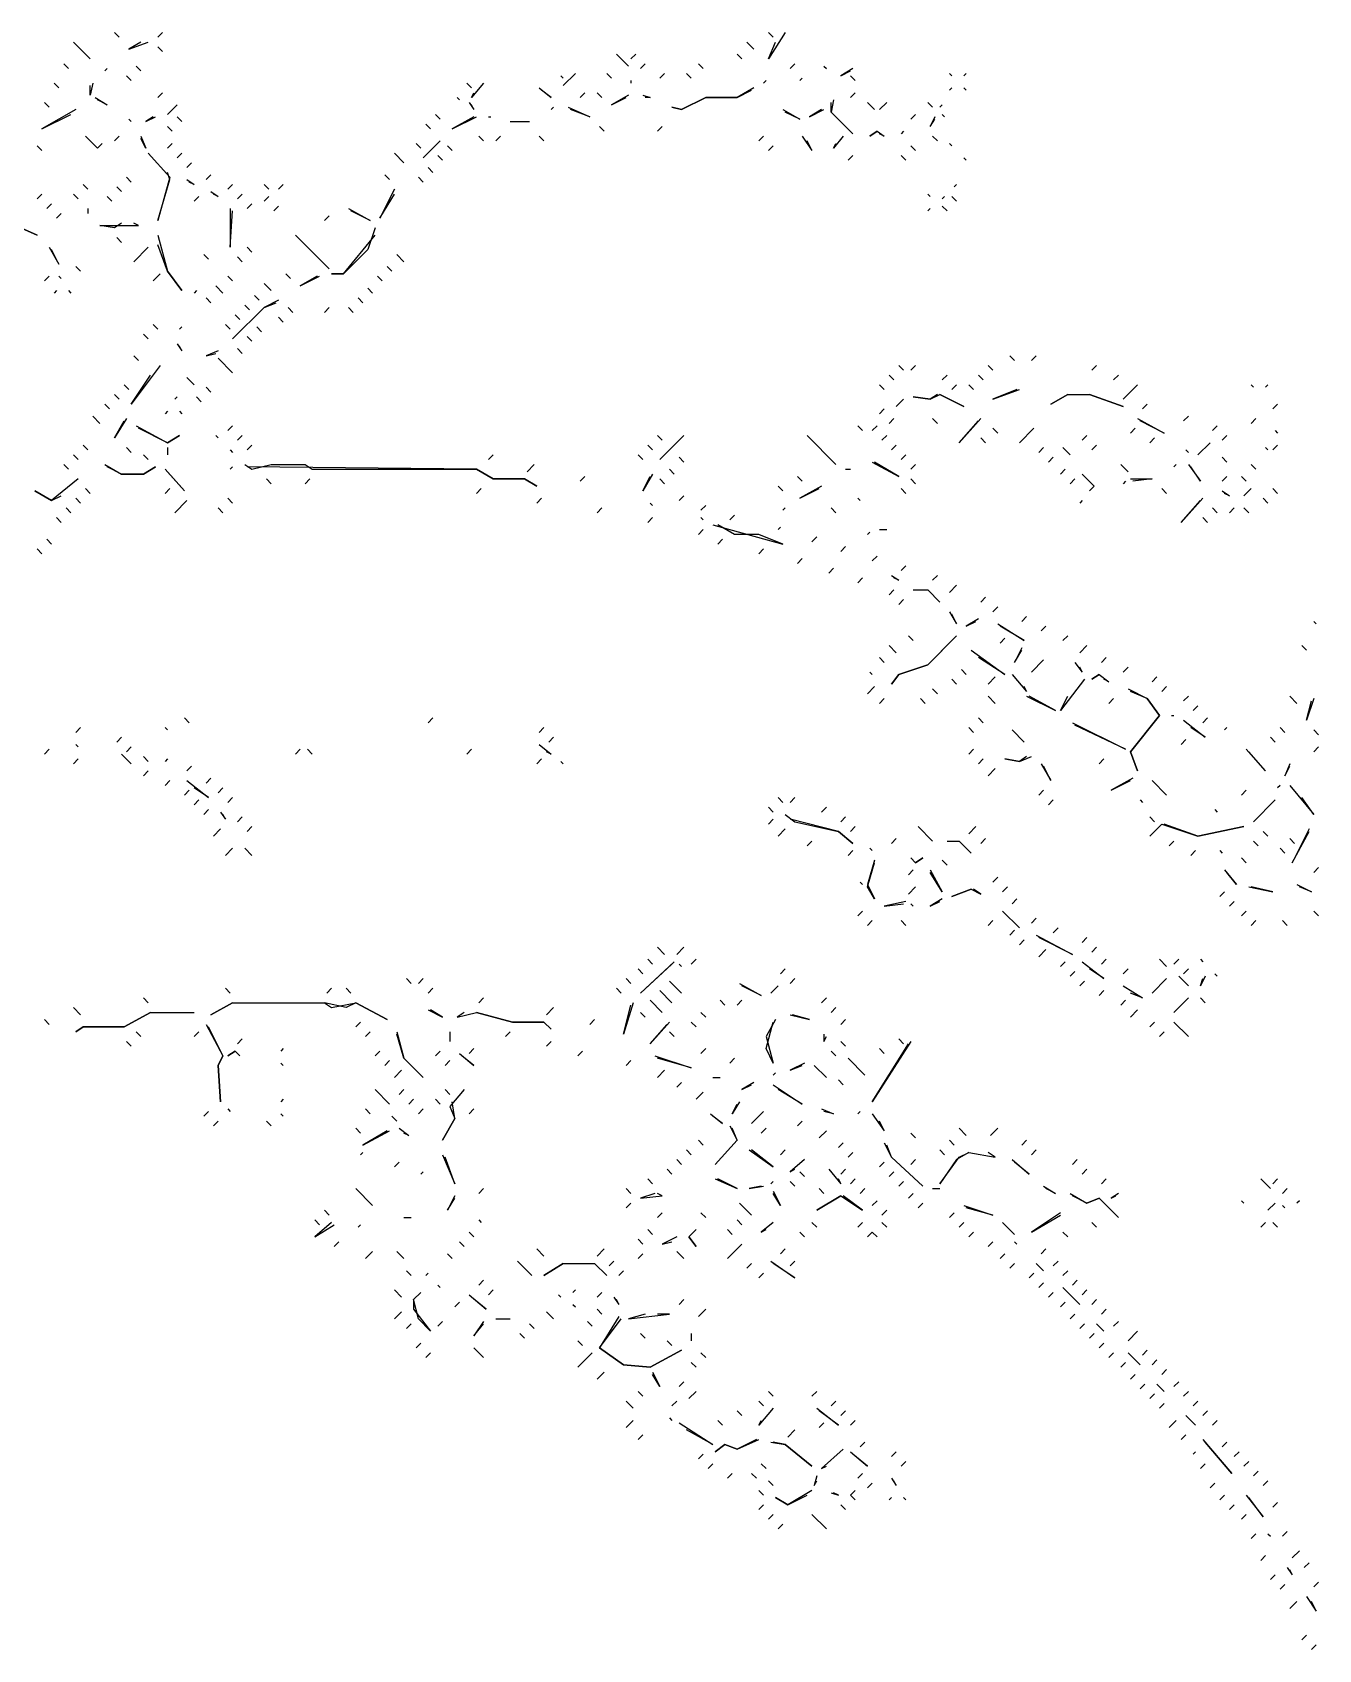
# Model space of a CAD drawing. Extents: x 1 to 2775, y -31 to 2075.
# Drawn here: x 1834.7 to 1923.5, y 883.5 to 995.2 of the extents above; entities that cross this region are included whole.
import ezdxf

# ---------------------------------------------------------------- set-up
doc = ezdxf.new("R2010")
doc.units = 0
doc.layers.add('LINEWORK', color=4, linetype='CONTINUOUS')

msp = doc.modelspace()

# ---------------------------------------------------------------- linework, layer by layer
at = {"layer": 'LINEWORK'}
for points in [[(1840.3333, 995.1667), (1840.6667, 994.8333)], [(1843.6667, 995.1667), (1843.3333, 994.8333)], [(1886.6667, 995.1667), (1885.5, 993.3333), (1886, 994.5)], [(1885.5, 995.1667), (1885.8333, 994.8333)], [(1837.5, 994.5), (1838.6667, 993.3333)], [(1842.1667, 994.5), (1841.3333, 994), (1842.6667, 994.5)], [(1843.3333, 994.1667), (1843.6667, 993.8333)], [(1884, 994.5), (1884.5, 994)], [(1836.8333, 993), (1837.1667, 992.6667)], [(1841.8333, 992.8333), (1842.1667, 992.5)], [(1875, 993.6667), (1875.8333, 992.8333)], [(1876.3333, 993.6667), (1876, 993.3333)], [(1877, 993), (1876.6667, 992.6667)], [(1880.6667, 993), (1881, 992.6667)], [(1883.3333, 993.6667), (1883.6667, 993.3333)], [(1887.3333, 993), (1887, 992.6667)], [(1889.3333, 992.8333), (1889.5, 992.6667)], [(1836.1667, 991.6667), (1836.5, 991.3333)], [(1838.8333, 991.6667), (1838.6667, 990.8333), (1838.6667, 991.5)], [(1839.8333, 992.6667), (1839.6667, 992.5)], [(1841.1667, 992.1667), (1841.5, 991.8333)], [(1864.6667, 991.6667), (1865, 991.3333)], [(1865.8333, 991.6667), (1865, 990.6667), (1865.1667, 991)], [(1871.1667, 992.1667), (1871.3333, 992)], [(1872.1667, 992.3333), (1871.3333, 991.5)], [(1874.3333, 992.3333), (1874.6667, 992)], [(1876, 991.8333), (1876, 991.6667)], [(1878.3333, 992.3333), (1878, 992)], [(1879.8333, 992.3333), (1880.1667, 992)], [(1885.3333, 991.8333), (1885.1667, 991.6667)], [(1887.8333, 992), (1887.6667, 991.8333)], [(1891.3333, 992.6667), (1890.5, 992.1667), (1891.1667, 992.5)], [(1891.1667, 992.1667), (1891.5, 991.8333)], [(1898, 992.3333), (1898.1667, 992.1667)], [(1899.1667, 992.3333), (1899, 992.1667)], [(1839, 990.6667), (1839.8333, 990.1667), (1839.1667, 990.5)], [(1843.6667, 991), (1843.3333, 990.6667)], [(1864, 990.6667), (1864.1667, 990.5)], [(1869.6667, 991.3333), (1870.5, 990.6667), (1869.8333, 991.1667)], [(1872.8333, 991), (1872.5, 990.6667)], [(1873.6667, 991), (1874, 990.6667)], [(1875.8333, 990.8333), (1874.6667, 990.1667), (1875.6667, 990.6667)], [(1876.8333, 990.8333), (1877.3333, 990.6667), (1877, 990.6667)], [(1884.5, 991.3333), (1883.3333, 990.6667), (1881.1667, 990.6667), (1879.5, 989.8333), (1878.8333, 990), (1879.5, 989.8333), (1881.1667, 990.6667), (1883.3333, 990.6667), (1884.3333, 991.1667)], [(1890, 990.5), (1889.8333, 989.6667), (1891.3333, 988.1667), (1889.8333, 989.6667), (1889.8333, 990.3333)], [(1891.5, 991), (1891.1667, 990.6667)], [(1898.1667, 991.3333), (1898, 991.1667)], [(1899, 991.3333), (1899.1667, 991.1667)], [(1837.6667, 989.8333), (1835.3333, 988.5), (1837.3333, 989.5)], [(1835.5, 990.3333), (1835.8333, 990)], [(1844.6667, 990.1667), (1844, 989.5), (1844.5, 990)], [(1862.5, 989.5), (1862.8333, 989.1667)], [(1864.8333, 990.3333), (1865.1667, 989.8333), (1865, 990.1667)], [(1870.6667, 990), (1870.5, 989.8333)], [(1871.6667, 990), (1873.1667, 989.3333), (1871.8333, 989.8333)], [(1886.5, 989.8333), (1887.6667, 989.1667), (1886.6667, 989.6667)], [(1889.1667, 989.8333), (1888.3333, 989.3333), (1889.3333, 989.8333)], [(1892.3333, 990.3333), (1892.8333, 989.8333)], [(1893.6667, 990.3333), (1893.1667, 989.8333)], [(1895.6667, 989.5), (1895.3333, 989.1667)], [(1896.5, 990.3333), (1896.8333, 990)], [(1897.5, 990.1667), (1897.3333, 990)], [(1897.5, 989.5), (1897.6667, 989.3333)], [(1841.3333, 989.1667), (1841.5, 989)], [(1843, 989.3333), (1842.5, 989), (1843.1667, 989.3333)], [(1844, 988.6667), (1844.3333, 988.3333)], [(1844.6667, 989.3333), (1845, 989)], [(1861.8333, 988.8333), (1862.1667, 988.5)], [(1865.1667, 989.3333), (1863.6667, 988.5), (1865.3333, 989.3333)], [(1866.1667, 989.3333), (1866.3333, 989.3333)], [(1867.6667, 989), (1869, 989)], [(1873.8333, 988.6667), (1874.1667, 988.3333)], [(1878.1667, 988.6667), (1877.8333, 988.3333)], [(1893, 988.3333), (1892.5, 988), (1893, 988.3333), (1893.5, 988), (1893.1667, 988.1667)], [(1894.8333, 988.3333), (1894.6667, 988.1667)], [(1897, 989.3333), (1896.6667, 988.6667), (1897, 989.1667)], [(1835, 987.3333), (1835.3333, 987)], [(1838.3333, 988), (1839.1667, 987.1667), (1839.5, 987.5), (1839.1667, 987.1667)], [(1840.6667, 988), (1840.3333, 987.6667)], [(1842.1667, 988), (1842.5, 987.1667), (1842.1667, 987.8333)], [(1844.3333, 987.5), (1844, 987.1667)], [(1861.1667, 987.5), (1861.5, 987.1667)], [(1862.8333, 987.6667), (1861.6667, 986.5)], [(1863.3333, 987.3333), (1863.6667, 987)], [(1865.5, 988), (1865.8333, 987.6667)], [(1867, 988), (1866.6667, 987.6667)], [(1869.6667, 988), (1870, 987.6667)], [(1885.1667, 988), (1884.8333, 987.6667)], [(1885.8333, 987.3333), (1885.5, 987)], [(1887.8333, 988), (1888.5, 987), (1888.1667, 987.6667)], [(1890.6667, 988), (1890, 987.1667), (1890.1667, 987.5)], [(1895.3333, 987.3333), (1895.6667, 987)], [(1896.8333, 988), (1897.1667, 987.6667)], [(1898, 987.5), (1898.1667, 987.3333)], [(1842.6667, 986.8333), (1844.1667, 985.1667), (1843.3333, 982.1667), (1844.1667, 985), (1844, 985.5)], [(1845, 986.8333), (1844.6667, 986.5)], [(1845.6667, 986.1667), (1845.3333, 985.8333)], [(1859.6667, 986.8333), (1860.3333, 986.1667)], [(1862.6667, 986.6667), (1863, 986.3333)], [(1891.3333, 986.6667), (1891, 986.3333)], [(1894.6667, 986.6667), (1895, 986.3333)], [(1899, 986.5), (1899.1667, 986.3333)], [(1841.1667, 985.1667), (1841.5, 984.8333)], [(1845.3333, 985), (1845.8333, 984.6667), (1845.5, 984.8333)], [(1847, 985.3333), (1846.6667, 985)], [(1859, 985.3333), (1859.3333, 985)], [(1861.3333, 985.1667), (1861.6667, 984.8333)], [(1862, 985.8333), (1862.3333, 985.5)], [(1830.5, 984.8333), (1831.8333, 984.1667), (1833.5, 981.8333), (1835, 981.1667), (1833.5, 981.8333), (1832.6667, 983.3333), (1830.6667, 984.6667)], [(1835.3333, 984), (1835, 983.6667)], [(1837.5, 984), (1837.8333, 983.6667)], [(1838.1667, 984.6667), (1838.5, 984.3333)], [(1839.8333, 983.8333), (1840.1667, 983.5)], [(1840.5, 984.5), (1840.8333, 984.1667)], [(1846.1667, 983.8333), (1845.8333, 983.5)], [(1847, 984.1667), (1847.5, 983.8333), (1847.1667, 984)], [(1848.5, 984.6667), (1848.1667, 984.3333)], [(1849.1667, 984), (1848.8333, 983.6667)], [(1850.6667, 984.6667), (1851, 984.3333)], [(1851, 983.8333), (1850.6667, 983.5)], [(1852, 984.6667), (1851.6667, 984.3333)], [(1859.6667, 984.3333), (1858.6667, 982.3333), (1859.6667, 984)], [(1896.5, 984), (1896.6667, 983.8333)], [(1897.6667, 983.8333), (1897.5, 983.6667)], [(1898.1667, 983.8333), (1898.5, 983.5)], [(1898.5, 984.6667), (1898.3333, 984.5)], [(1836, 983.3333), (1835.6667, 983)], [(1838.5, 983), (1838.5, 982.6667)], [(1848.3333, 983), (1848.3333, 980.3333), (1848.5, 982.8333)], [(1849.8333, 983.3333), (1849.5, 983)], [(1851.6667, 983.1667), (1851.3333, 982.8333)], [(1856.5, 983), (1858, 982.1667), (1856.6667, 982.8333)], [(1896.6667, 983), (1896.5, 982.8333)], [(1897.5, 983.1667), (1897.8333, 982.8333)], [(1836.6667, 982.6667), (1836.3333, 982.3333)], [(1840.8333, 982), (1840.3333, 981.6667), (1839.3333, 981.8333), (1842, 981.8333), (1841.6667, 982)], [(1855.1667, 982.5), (1854.8333, 982.1667)], [(1858.3333, 981.6667), (1857.8333, 980.1667), (1856.1667, 978.5), (1855.3333, 978.5), (1856.1667, 978.5), (1858.3333, 981.1667)], [(1840.5, 981), (1840.8333, 980.6667)], [(1843.3333, 981.1667), (1844, 978.6667), (1845, 977.3333), (1844, 978.6667), (1843.3333, 980.5)], [(1852.8333, 981.1667), (1855.1667, 978.8333)], [(1835.8333, 980.3333), (1836.5, 979.1667), (1836, 980.1667)], [(1842.6667, 980.3333), (1841.6667, 979.3333)], [(1846.5, 979.8333), (1846.8333, 979.5)], [(1848.8333, 979.6667), (1849.1667, 979.3333)], [(1849.5, 980.3333), (1849.8333, 980)], [(1859.8333, 979.8333), (1860.3333, 979.3333)], [(1835.8333, 978.3333), (1835.5, 978)], [(1836.5, 978.3333), (1836.6667, 978.1667)], [(1837.6667, 979), (1838, 978.6667)], [(1843.5, 978.5), (1843, 978)], [(1848.1667, 978.3333), (1848.5, 978)], [(1852.1667, 978.5), (1852.5, 978.1667)], [(1854.3333, 978.3333), (1853.1667, 977.6667), (1854.5, 978.3333)], [(1858.5, 978.3333), (1858.8333, 978)], [(1859.1667, 979), (1859.5, 978.6667)], [(1836.3333, 977.3333), (1836.1667, 977.1667)], [(1837.1667, 977.3333), (1837.3333, 977.1667)], [(1846, 977.3333), (1845.8333, 977.1667)], [(1847.3333, 977.6667), (1847.8333, 977.1667)], [(1850.6667, 977.8333), (1851.1667, 977.3333)], [(1857.8333, 977.5), (1858.1667, 977.1667)], [(1846.6667, 976.8333), (1847, 976.5)], [(1851.6667, 976.6667), (1850.6667, 976.1667), (1848.5, 974), (1850.6667, 976.1667), (1851.5, 976.5)], [(1849.3333, 976.3333), (1849.6667, 976)], [(1850, 977), (1850.3333, 976.6667)], [(1852.3333, 976.1667), (1852.6667, 975.8333)], [(1855.1667, 976.1667), (1854.8333, 975.8333)], [(1856.5, 976.1667), (1856.8333, 975.8333)], [(1857.1667, 976.8333), (1857.5, 976.5)], [(1843, 975), (1843.3333, 974.6667)], [(1848, 975), (1848.3333, 974.6667)], [(1848.6667, 975.6667), (1849, 975.3333)], [(1851.6667, 975.5), (1852, 975.1667)], [(1842.3333, 974.3333), (1842.6667, 974)], [(1845, 974.8333), (1844.8333, 974.6667)], [(1849.5, 974.1667), (1849.8333, 973.8333)], [(1850.1667, 974.8333), (1850.5, 974.5)], [(1841.6667, 972.8333), (1842, 972.5)], [(1844.6667, 973.6667), (1845, 973.1667), (1844.8333, 973.5)], [(1847.5, 973.1667), (1846.6667, 972.8333), (1847.3333, 973)], [(1847.5, 972.6667), (1848.5, 971.6667)], [(1848.8333, 973.3333), (1849.1667, 973)], [(1902.1667, 972.8333), (1902.5, 972.5)], [(1904, 972.8333), (1903.6667, 972.5)], [(1843.5, 972.1667), (1841.5, 969.5), (1842.8333, 971.5)], [(1894.5, 972.1667), (1894.8333, 971.8333)], [(1895.6667, 972.1667), (1895.3333, 971.8333)], [(1900.6667, 972.1667), (1901, 971.8333)], [(1908.1667, 972.1667), (1907.8333, 971.8333)], [(1841, 970.8333), (1841.3333, 970.5)], [(1845.3333, 971.3333), (1845.8333, 970.8333)], [(1846.6667, 970.6667), (1847, 970.3333)], [(1893.1667, 970.8333), (1893.5, 970.5)], [(1893.8333, 971.5), (1894.1667, 971.1667)], [(1897.8333, 971.5), (1897.5, 971.1667)], [(1898.5, 970.8333), (1898.1667, 970.5)], [(1899.3333, 970.8333), (1899.6667, 970.5)], [(1900, 971.5), (1900.3333, 971.1667)], [(1902.6667, 970.5), (1901, 969.8333), (1902.8333, 970.5)], [(1909.6667, 971.5), (1909.3333, 971.1667)], [(1911, 970.8333), (1910, 969.8333)], [(1918.8333, 970.8333), (1919, 970.6667)], [(1920, 970.8333), (1919.8333, 970.6667)], [(1839.6667, 969.5), (1840, 969.1667)], [(1840.3333, 970.1667), (1840.6667, 969.8333)], [(1844.6667, 970), (1844.5, 969.8333)], [(1846, 970), (1846.3333, 969.6667)], [(1894.8333, 969.8333), (1894.3333, 969.3333)], [(1897.1667, 970.1667), (1896.6667, 969.8333), (1895.5, 970), (1896.6667, 969.8333), (1897.3333, 970.1667), (1899, 969.3333), (1897.3333, 970.1667)], [(1906.1667, 970.1667), (1905, 969.5), (1906.1667, 970.1667), (1907.6667, 970.1667), (1910, 969.3333), (1907.6667, 970.1667)], [(1911.6667, 969.5), (1911.3333, 969.1667)], [(1920.6667, 969.5), (1920.3333, 969.1667)], [(1838.8333, 968.6667), (1839.3333, 968.1667)], [(1841.1667, 968.5), (1840.3333, 967.1667), (1841, 968.3333)], [(1844, 969), (1843.8333, 968.8333)], [(1844.8333, 969), (1845, 968.8333)], [(1893.5, 969.1667), (1893.1667, 968.8333)], [(1894.1667, 968.5), (1893.8333, 968.1667)], [(1896.8333, 968.5), (1897.1667, 968.1667)], [(1900.1667, 968.5), (1898.6667, 966.8333), (1900, 968.3333)], [(1911, 968.5), (1912.8333, 967.5), (1911.1667, 968.3333)], [(1914.5, 968.6667), (1914.1667, 968.3333)], [(1919.1667, 968.5), (1918.8333, 968.1667)], [(1841.8333, 968), (1844, 966.8333), (1844.8333, 967.3333), (1844, 966.8333), (1842, 967.8333)], [(1847.3333, 967.3333), (1847.5, 967.1667)], [(1848.5, 968), (1848.1667, 967.6667)], [(1849.1667, 967.3333), (1848.8333, 967)], [(1877.8333, 967.3333), (1878.1667, 967)], [(1879.6667, 967.3333), (1878, 965.6667)], [(1888.1667, 967.3333), (1890.1667, 965.3333)], [(1891.6667, 968), (1892, 967.6667)], [(1893, 968), (1892.6667, 967.6667)], [(1893.6667, 967.3333), (1893.3333, 967)], [(1900.1667, 967.1667), (1900.5, 966.8333)], [(1901, 967.8333), (1901.3333, 967.5)], [(1903.8333, 967.8333), (1902.8333, 966.8333)], [(1907.5, 967.3333), (1907.1667, 967)], [(1910.8333, 967.8333), (1910.5, 967.5)], [(1912.1667, 967.1667), (1911.8333, 966.8333)], [(1916.5, 968), (1916.1667, 967.6667)], [(1917.1667, 967.3333), (1916.8333, 967)], [(1920.5, 967.6667), (1920.6667, 967.5)], [(1837.5, 966), (1837.8333, 965.6667)], [(1838.1667, 966.6667), (1838.5, 966.3333)], [(1841.1667, 966.5), (1841.5, 966.1667)], [(1842.3333, 966), (1842.6667, 965.6667)], [(1844, 966.5), (1844, 966)], [(1848.3333, 966.3333), (1848.5, 966.1667)], [(1849.8333, 966.6667), (1849.5, 966.3333)], [(1866.5, 966), (1866.1667, 965.6667)], [(1876.5, 966), (1876.8333, 965.6667)], [(1877.1667, 966.6667), (1877.5, 966.3333)], [(1894.3333, 966.6667), (1894, 966.3333)], [(1895, 966), (1894.6667, 965.6667)], [(1904.5, 966.5), (1904.1667, 966.1667)], [(1905.8333, 966.5), (1906.3333, 966)], [(1908.1667, 966.6667), (1907.8333, 966.3333)], [(1914.3333, 966.3333), (1914.5, 966.1667)], [(1916, 966.8333), (1915.1667, 966)], [(1919.8333, 966.5), (1920, 966.3333)], [(1920.6667, 966.6667), (1920.3333, 966.3333)], [(1836.8333, 965.3333), (1837.1667, 965)], [(1839.6667, 965.3333), (1840.8333, 964.6667), (1842.3333, 964.6667), (1843.1667, 965.1667), (1842.3333, 964.6667), (1840.8333, 964.6667), (1839.8333, 965.1667)], [(1843.8333, 965), (1845.1667, 963.5), (1844, 964.8333)], [(1848.5, 965.1667), (1848.3333, 965)], [(1849.3333, 965.3333), (1849.8333, 965), (1851.1667, 965.3333), (1853.5, 965.3333), (1854, 965), (1865.3333, 965), (1866.5, 964.3333), (1868.6667, 964.3333), (1869.5, 963.8333), (1868.6667, 964.3333), (1866.5, 964.3333), (1865.3333, 965), (1849.5, 965.1667)], [(1869.3333, 965.3333), (1868.8333, 964.8333)], [(1878.6667, 965), (1879, 964.6667)], [(1879.3333, 965.8333), (1879.6667, 965.5)], [(1890.8333, 965), (1891.1667, 965)], [(1892.6667, 965.5), (1894.5, 964.5), (1892.8333, 965.5)], [(1895.6667, 965.3333), (1895.3333, 965)], [(1905.1667, 965.8333), (1904.8333, 965.5)], [(1906, 965), (1905.6667, 964.6667)], [(1909.8333, 965.3333), (1910.3333, 964.8333)], [(1913.6667, 965.3333), (1913.5, 965.1667)], [(1914.5, 965.3333), (1915.3333, 964.1667), (1914.6667, 965.1667)], [(1916.8333, 965.8333), (1917.1667, 965.5)], [(1918.8333, 965.3333), (1919.1667, 965)], [(1837.8333, 964.3333), (1836, 962.8333), (1834.8333, 963.5), (1836, 962.8333), (1836.6667, 963.1667)], [(1850.8333, 964.3333), (1851.1667, 964)], [(1853.8333, 964.3333), (1853.5, 964)], [(1872.8333, 964.5), (1872.5, 964.1667)], [(1877.5, 964.6667), (1876.8333, 963.5), (1877.3333, 964.5)], [(1878, 964.3333), (1878.3333, 964)], [(1886.1667, 963.8333), (1886.5, 963.5)], [(1887.5, 964.5), (1887.8333, 964.1667)], [(1889.1667, 963.8333), (1887.6667, 963), (1889, 963.6667)], [(1895.3333, 964.3333), (1895.6667, 964)], [(1906.6667, 964.3333), (1906.3333, 964)], [(1907.1667, 964.6667), (1908, 963.8333), (1907.6667, 963.5), (1908, 963.8333)], [(1910.1667, 964.1667), (1910, 964)], [(1910.5, 964.3333), (1912, 964.3333), (1910.6667, 964.1667)], [(1917.1667, 964.5), (1916.8333, 964.1667)], [(1918.1667, 964.5), (1918.5, 964.1667)], [(1837.6667, 963), (1838, 962.6667)], [(1838.3333, 963.6667), (1838.6667, 963.3333)], [(1844.1667, 963.6667), (1843.8333, 963.3333)], [(1845.3333, 962.8333), (1844.5, 962)], [(1848.1667, 963), (1848.5, 962.6667)], [(1865.6667, 963.6667), (1865.3333, 963.3333)], [(1869.8333, 963), (1869.5, 962.6667)], [(1877.3333, 962.6667), (1877.5, 962.5)], [(1879.6667, 963.1667), (1879.3333, 962.8333)], [(1891.6667, 963), (1891.8333, 962.8333)], [(1894.6667, 963.6667), (1895, 963.3333)], [(1907.1667, 962.8333), (1907, 962.6667)], [(1912.6667, 963.6667), (1913, 963.3333)], [(1915.5, 963), (1914, 961.3333), (1915.3333, 962.8333)], [(1916.8333, 963.5), (1917.3333, 963.1667), (1917, 963.3333)], [(1918.8333, 963.6667), (1918.3333, 963.1667)], [(1919.6667, 963), (1920, 962.6667)], [(1920.3333, 963.6667), (1920.6667, 963.3333)], [(1836.3333, 961.6667), (1836.6667, 961.3333)], [(1837, 962.3333), (1837.3333, 962)], [(1847.5, 962.3333), (1847.8333, 962)], [(1874, 962.3333), (1873.6667, 962)], [(1877.5, 961.6667), (1877.1667, 961.3333)], [(1881.1667, 962.5), (1880.8333, 962.1667)], [(1880.8333, 961.6667), (1881, 961.5)], [(1883.1667, 961.8333), (1882.8333, 961.5)], [(1886.6667, 962.3333), (1886.5, 962.1667)], [(1889.8333, 962.3333), (1890.1667, 962)], [(1915.5, 961.6667), (1915.8333, 961.3333)], [(1916.1667, 962.3333), (1916.5, 962)], [(1917.6667, 962.3333), (1917.3333, 962)], [(1918.3333, 962.3333), (1918.6667, 962)], [(1881, 960.8333), (1880.6667, 960.5)], [(1881.6667, 961.1667), (1886.5, 959.8333), (1884.8333, 960.5), (1883.1667, 960.5), (1882, 961.1667)], [(1886.3333, 961), (1886.1667, 960.8333)], [(1892.5, 960.6667), (1892.3333, 960.5)], [(1893.1667, 960.8333), (1893.6667, 960.8333)], [(1835, 959.5), (1835.3333, 959.1667)], [(1835.6667, 960.1667), (1836, 959.8333)], [(1882.3333, 960.1667), (1882, 959.8333)], [(1885.1667, 959.5), (1884.8333, 959.1667)], [(1888.8333, 960.3333), (1888.5, 960)], [(1890.8333, 959.6667), (1890.5, 959.3333)], [(1887.8333, 958.8333), (1887.5, 958.5)], [(1890, 958.1667), (1889.6667, 957.8333)], [(1893, 959), (1892.6667, 958.6667)], [(1895, 958.3333), (1894.6667, 958)], [(1892, 957.5), (1891.6667, 957.1667)], [(1894, 957.6667), (1894.5, 957.3333), (1894.1667, 957.5)], [(1897.1667, 957.6667), (1896.8333, 957.3333)], [(1898.5, 957), (1898, 956.5)], [(1894.1667, 956.6667), (1893.8333, 956.3333)], [(1894.8333, 956), (1894.5, 955.6667)], [(1895.5, 956.6667), (1896.5, 956.6667), (1897.3333, 955.8333), (1896.5, 956.6667)], [(1900.5, 956.1667), (1900.1667, 955.8333)], [(1898, 955.1667), (1898.5, 954.3333), (1898.1667, 955)], [(1901.3333, 955.5), (1901, 955.1667)], [(1903.3333, 954.8333), (1903, 954.5)], [(1900, 954.6667), (1899.1667, 954.1667), (1899.8333, 954.5)], [(1901.3333, 954.3333), (1903.1667, 953.1667), (1901.5, 954.1667)], [(1904.6667, 954.1667), (1904.3333, 953.8333)], [(1923.1667, 954.5), (1923.3333, 954.3333)], [(1893.8333, 952.8333), (1894.3333, 952.3333)], [(1898.5, 953.5), (1896.5, 951.5), (1894.5, 950.8333), (1894, 950.1667), (1894.5, 950.8333), (1896.5, 951.5), (1898.3333, 953.3333)], [(1895.1667, 953.5), (1895.5, 953.1667)], [(1901.8333, 953.3333), (1901.5, 953)], [(1903, 952.6667), (1902.5, 951.6667), (1903, 952.5)], [(1906.1667, 953.5), (1905.8333, 953.1667)], [(1907.5, 952.8333), (1907, 952.3333)], [(1922.3333, 952.8333), (1922.6667, 952.5)], [(1893.1667, 952), (1893.5, 951.6667)], [(1899.5, 952.5), (1901.8333, 950.8333), (1900, 952)], [(1904.5, 951.8333), (1903.6667, 951)], [(1906.6667, 951.6667), (1907.1667, 951), (1907, 951.3333)], [(1908.8333, 952), (1908.5, 951.6667)], [(1892.5, 951), (1892.6667, 950.8333)], [(1898.1667, 950.5), (1898.5, 950.1667)], [(1898.8333, 951.1667), (1899.1667, 950.8333)], [(1901.1667, 950.6667), (1900.6667, 950.1667)], [(1902.3333, 950.8333), (1903.3333, 949.6667), (1903.1667, 950)], [(1907.3333, 950.5), (1905.6667, 948.3333), (1906.1667, 949.3333)], [(1908.3333, 950.8333), (1907.8333, 950.5), (1908.3333, 950.8333), (1909, 950.3333), (1908.6667, 950.5)], [(1910.3333, 951.3333), (1910, 951)], [(1912.3333, 950.6667), (1912, 950.3333)], [(1892.8333, 950), (1892.3333, 949.5)], [(1896.8333, 949.8333), (1897.1667, 949.5)], [(1900.6667, 949.3333), (1901.1667, 948.8333)], [(1903.3333, 949.3333), (1905.3333, 948.3333), (1903.5, 949.3333)], [(1910.3333, 949.8333), (1911.6667, 949.1667), (1912.5, 948), (1910.5, 945.5), (1911, 944.1667), (1910.5, 945.5), (1912.5, 948), (1911.6667, 949.1667), (1910.5, 949.6667)], [(1913, 950), (1912.6667, 949.6667)], [(1914.5, 949.3333), (1914.1667, 949)], [(1921.5, 949.3333), (1922, 948.8333)], [(1893.5, 949.1667), (1893.1667, 948.8333)], [(1896, 949.1667), (1896.3333, 948.8333)], [(1909.3333, 949.1667), (1909, 948.8333)], [(1915.1667, 948.6667), (1914.8333, 948.3333)], [(1923.1667, 949.1667), (1922.6667, 947.6667), (1923, 949)], [(1838, 947.1667), (1837.6667, 946.8333)], [(1843.8333, 947.1667), (1844, 947)], [(1845.1667, 947.8333), (1845.5, 947.5)], [(1862.3333, 947.8333), (1862, 947.5)], [(1870, 947.1667), (1869.6667, 946.8333)], [(1899.3333, 947.1667), (1899.6667, 946.8333)], [(1900, 947.8333), (1900.3333, 947.5)], [(1902.3333, 947), (1903.1667, 946.1667)], [(1906.5, 947.5), (1910.1667, 945.6667), (1906.6667, 947.3333)], [(1913.3333, 948), (1913.5, 948)], [(1914.1667, 947.6667), (1915.6667, 946.5), (1914.6667, 947.1667)], [(1915.8333, 947.8333), (1915.5, 947.5)], [(1917.1667, 947.1667), (1917, 947)], [(1920.8333, 947.1667), (1921.1667, 946.8333)], [(1923.1667, 947), (1923.5, 946.6667)], [(1837.6667, 946), (1837.8333, 945.8333)], [(1840.8333, 946.5), (1840.5, 946.1667)], [(1841.5, 945.8333), (1841.1667, 945.5)], [(1869.6667, 946), (1870.5, 945.3333), (1870.1667, 945.5)], [(1870.6667, 946.5), (1870.3333, 946.1667)], [(1914.3333, 946.3333), (1914, 946)], [(1920.1667, 946.5), (1920.5, 946.1667)], [(1923.5, 945.8333), (1923.1667, 945.5)], [(1835.8333, 945.6667), (1835.5, 945.3333)], [(1837.8333, 945), (1837.5, 944.6667)], [(1840.8333, 945.3333), (1841.5, 944.6667)], [(1842.3333, 945.1667), (1842.6667, 944.8333)], [(1844, 945), (1843.8333, 944.8333)], [(1853.1667, 945.6667), (1852.8333, 945.3333)], [(1853.6667, 945.6667), (1854, 945.3333)], [(1865, 945.6667), (1864.6667, 945.3333)], [(1869.8333, 945), (1869.5, 944.6667)], [(1871.1667, 944.8333), (1871.3333, 944.6667)], [(1899.6667, 945.6667), (1899.3333, 945.3333)], [(1900.3333, 945), (1900, 944.6667)], [(1903.3333, 945.1667), (1902.8333, 944.8333), (1901.8333, 945), (1902.8333, 944.8333), (1903.6667, 945.1667)], [(1908.6667, 945), (1908.3333, 944.6667)], [(1918.5, 945.6667), (1919.8333, 944.1667), (1918.6667, 945.5)], [(1842.6667, 944.1667), (1842.3333, 943.8333)], [(1845.6667, 944.5), (1845.3333, 944.1667)], [(1847, 943.6667), (1846.6667, 943.3333)], [(1901.1667, 944.3333), (1900.6667, 943.8333)], [(1904.3333, 944.6667), (1905, 943.5), (1904.5, 944.5)], [(1910.6667, 943.6667), (1909.1667, 942.8333), (1910.5, 943.5)], [(1921.5, 944.6667), (1921.1667, 943.8333), (1921.5, 944.5)], [(1844.1667, 943.5), (1843.8333, 943.1667)], [(1845.5, 942.8333), (1845.1667, 942.5)], [(1845.3333, 943.5), (1846.8333, 942.3333), (1845.8333, 943)], [(1847.8333, 943), (1847.5, 942.6667)], [(1904.5, 942.8333), (1904.1667, 942.5)], [(1912, 943.5), (1913, 942.5)], [(1918.5, 942.8333), (1918.1667, 942.5)], [(1920.8333, 943.1667), (1920.6667, 943)], [(1921.5, 943.1667), (1923.1667, 941.1667), (1922.3333, 942.3333)], [(1846.1667, 942.1667), (1845.8333, 941.8333)], [(1846.8333, 941.5), (1846.5, 941.1667)], [(1848.5, 942.3333), (1848.1667, 942)], [(1885.5, 941.6667), (1885.8333, 941.3333)], [(1886.1667, 942.3333), (1886.5, 942)], [(1887.3333, 942.3333), (1887, 942)], [(1889.5, 941.6667), (1889.1667, 941.3333)], [(1905.1667, 942.1667), (1904.8333, 941.8333)], [(1911.1667, 942.1667), (1911.3333, 942)], [(1916.3333, 941.5), (1916.5, 941.3333)], [(1920.5, 942.1667), (1919, 940.6667)], [(1847.6667, 941.3333), (1848, 940.8333), (1847.8333, 941.1667)], [(1849.1667, 941), (1848.8333, 940.6667)], [(1849.8333, 940.3333), (1849.5, 940)], [(1885.8333, 940.8333), (1885.5, 940.5)], [(1886.6667, 941.1667), (1887.3333, 940.6667), (1890.3333, 940), (1891.3333, 939.1667), (1890.3333, 940), (1887, 940.8333)], [(1890.8333, 941), (1890.5, 940.6667)], [(1891.5, 940.3333), (1891.1667, 940)], [(1895.8333, 940.3333), (1896.8333, 939.3333)], [(1899.8333, 940.3333), (1899.3333, 939.8333)], [(1911.8333, 941), (1912.1667, 940.6667)], [(1912.6667, 940.5), (1911.8333, 939.6667), (1912.6667, 940.5), (1915.1667, 939.6667), (1918.3333, 940.3333), (1915.1667, 939.6667), (1912.8333, 940.5)], [(1847.6667, 940.1667), (1847.1667, 939.6667)], [(1886.6667, 940.1667), (1886.1667, 939.6667)], [(1888.5, 939.3333), (1888.1667, 939)], [(1894.3333, 939.5), (1894, 939.1667)], [(1897.8333, 939.3333), (1898.6667, 939.3333), (1899.5, 938.5), (1898.6667, 939.3333)], [(1900.5, 939.5), (1900.1667, 939.1667)], [(1913.5, 939.3333), (1913.1667, 939)], [(1919, 939.3333), (1919.3333, 939)], [(1919.6667, 940), (1920, 939.6667)], [(1921.5, 939.5), (1921.8333, 939.1667)], [(1922.8333, 940.1667), (1921.6667, 937.8333), (1922.8333, 940)], [(1848.5, 938.8333), (1848, 938.3333)], [(1849.3333, 938.8333), (1849.8333, 938.3333)], [(1891.3333, 938.6667), (1891, 938.3333)], [(1892.5, 938.8333), (1892.6667, 938.6667)], [(1895.3333, 938.1667), (1895.6667, 937.8333), (1896.1667, 938.1667), (1895.6667, 937.8333)], [(1915, 938.6667), (1914.6667, 938.3333)], [(1916.6667, 938.6667), (1916.8333, 938.5)], [(1918.1667, 938.1667), (1918.5, 937.8333)], [(1920.8333, 938.8333), (1921.1667, 938.5)], [(1892.8333, 938), (1892.3333, 936.3333), (1892.8333, 935.3333), (1892.3333, 936.1667), (1892.8333, 937.8333)], [(1895.5, 937.3333), (1895.1667, 937)], [(1896.6667, 937.3333), (1897.5, 935.8333), (1896.6667, 937.1667)], [(1897.5, 938), (1897.8333, 937.6667)], [(1917, 937.3333), (1917.8333, 936.3333), (1917.1667, 937.1667)], [(1923.5, 937.5), (1923.1667, 937.1667)], [(1891.8333, 936.5), (1892, 936.3333)], [(1895.6667, 936.1667), (1895.1667, 935.6667)], [(1899.5, 936), (1898.1667, 935.5), (1899.5, 936), (1900.1667, 935.6667), (1899.6667, 936)], [(1901.3333, 936.8333), (1901, 936.5)], [(1902, 936.1667), (1901.6667, 935.8333)], [(1917, 935.8333), (1916.6667, 935.5)], [(1918.6667, 936.1667), (1920.3333, 935.8333), (1918.8333, 936.1667)], [(1922, 936.3333), (1923, 935.8333), (1922.1667, 936.1667)], [(1895, 935.1667), (1893.5, 934.8333), (1894.8333, 935)], [(1895.3333, 935), (1895.5, 934.8333)], [(1897.5, 935.3333), (1896.6667, 934.8333), (1897.3333, 935.1667)], [(1902.6667, 935.3333), (1902.3333, 935)], [(1917.6667, 935.1667), (1917.3333, 934.8333)], [(1892, 934.5), (1891.6667, 934.1667)], [(1892.6667, 933.8333), (1892.3333, 933.5)], [(1894.6667, 933.8333), (1895, 933.5)], [(1901, 933.8333), (1900.6667, 933.5)], [(1901.6667, 934.5), (1902.8333, 933.3333)], [(1904, 934), (1903.6667, 933.6667)], [(1918.5, 934.5), (1918.1667, 934.1667)], [(1919.1667, 933.8333), (1918.8333, 933.5)], [(1921, 933.8333), (1921.3333, 933.5)], [(1923.1667, 934.5), (1923.5, 934.1667)], [(1902.5, 933.1667), (1902.1667, 932.8333)], [(1903.1667, 932.5), (1902.8333, 932.1667)], [(1904, 932.8333), (1906.5, 931.5), (1904.1667, 932.6667)], [(1905.5, 933.3333), (1905.1667, 933)], [(1907.5, 932.6667), (1907.1667, 932.3333)], [(1877.8333, 932), (1878.3333, 931.5)], [(1879.6667, 932), (1879.1667, 931.5)], [(1904.6667, 931.8333), (1904.1667, 931.3333)], [(1908.1667, 932), (1907.8333, 931.6667)], [(1876.5, 930.5), (1876.8333, 930.1667)], [(1879, 931), (1876.6667, 928.8333), (1878.8333, 930.8333)], [(1877.1667, 931.1667), (1877.5, 930.8333)], [(1879.3333, 930.8333), (1879.5, 930.6667)], [(1880.5, 931.1667), (1880.1667, 930.8333)], [(1886.6667, 930.5), (1886.3333, 930.1667)], [(1906, 931), (1905.6667, 930.6667)], [(1906.6667, 930.3333), (1906.3333, 930)], [(1907.1667, 931), (1908.6667, 929.8333), (1907.6667, 930.5)], [(1908.8333, 931.1667), (1908.5, 930.8333)], [(1910.3333, 930.5), (1910, 930.1667)], [(1912.5, 931.1667), (1913, 930.6667)], [(1913.8333, 931.1667), (1913.5, 930.8333)], [(1914.5, 930.5), (1914.1667, 930.1667)], [(1915.3333, 931.1667), (1915.5, 931)], [(1848, 929.1667), (1848.3333, 928.8333)], [(1855.3333, 929.1667), (1855, 928.8333)], [(1856.3333, 929.1667), (1856.6667, 928.8333)], [(1860.5, 929.8333), (1860.8333, 929.5)], [(1861.6667, 929.8333), (1861.3333, 929.5)], [(1862.3333, 929.1667), (1862, 928.8333)], [(1875, 929.1667), (1875.3333, 928.8333)], [(1875.6667, 929.8333), (1876, 929.5)], [(1878.6667, 929.6667), (1879.5, 928.8333)], [(1883.5, 929.5), (1885, 928.6667), (1883.6667, 929.3333)], [(1886.1667, 929.3333), (1885.6667, 928.8333)], [(1887.3333, 929.8333), (1887, 929.5)], [(1907.3333, 929.6667), (1907, 929.3333)], [(1910, 929.3333), (1911.3333, 928.5), (1910.5, 928.8333)], [(1913, 929.8333), (1912, 928.8333)], [(1913.8333, 930), (1914.5, 929.3333)], [(1915.6667, 930), (1915.3333, 929.3333), (1915.5, 929.8333)], [(1916.3333, 930.1667), (1916.5, 930)], [(1842.3333, 928.5), (1842.6667, 928.1667)], [(1848.5, 928.1667), (1847, 927.3333), (1848.5, 928.1667), (1854.8333, 928.1667), (1855.3333, 927.8333), (1857, 928.1667), (1859.1667, 927), (1857, 928.1667), (1856.3333, 927.8333), (1854.8333, 928.1667)], [(1865.8333, 928.5), (1865.5, 928.1667)], [(1876.1667, 928.1667), (1875.5, 926), (1876, 928)], [(1877.3333, 928.3333), (1878.1667, 927.5)], [(1878, 929), (1878.8333, 928.1667)], [(1882.1667, 928.3333), (1882.5, 928)], [(1883.6667, 928.3333), (1883.3333, 928)], [(1889.5, 928.5), (1889.1667, 928.1667)], [(1908.6667, 929), (1908.3333, 928.6667)], [(1910.1667, 928.3333), (1909.8333, 928)], [(1914.5, 928.5), (1913.5, 927.5)], [(1915.3333, 928.5), (1915.6667, 928.1667)], [(1835.5, 927), (1835.8333, 926.6667)], [(1837.5, 927.8333), (1838, 927.3333)], [(1842.8333, 927.5), (1841, 926.5), (1838.1667, 926.5), (1837.6667, 926.1667), (1838.1667, 926.5), (1841, 926.5), (1842.8333, 927.5), (1845.8333, 927.5)], [(1862, 927.6667), (1863, 927.1667), (1862.1667, 927.6667)], [(1864.5, 927.5), (1864, 927.1667), (1865.3333, 927.5), (1867.8333, 926.8333), (1870, 926.8333), (1870.5, 926.3333), (1870, 926.8333), (1867.8333, 926.8333), (1865.3333, 927.5)], [(1870.6667, 927.8333), (1870.1667, 927.3333)], [(1873.5, 927), (1873.1667, 926.6667)], [(1876.6667, 927.5), (1877, 927.1667)], [(1880.8333, 927.5), (1881.1667, 927.1667)], [(1886, 927), (1885.3333, 925.8333), (1885.8333, 924), (1885.3333, 925), (1885.8333, 926.8333)], [(1887, 927.3333), (1888.3333, 927), (1887.1667, 927.3333)], [(1890.1667, 927.8333), (1889.8333, 927.5)], [(1890.8333, 927), (1890.5, 926.6667)], [(1911, 927.6667), (1910.5, 927.1667)], [(1841.8333, 926.1667), (1842.1667, 925.8333)], [(1846.1667, 926.1667), (1845.8333, 925.8333)], [(1846.6667, 926.6667), (1847.8333, 924.5), (1847.5, 923.8333), (1847.6667, 921.3333), (1847.5, 923.8333), (1847.8333, 924.5), (1846.8333, 926.5)], [(1857.3333, 926.8333), (1857, 926.5)], [(1858, 926.1667), (1857.6667, 925.8333)], [(1859.8333, 926.1667), (1860.3333, 924.3333), (1861.6667, 923), (1860.3333, 924.3333), (1859.8333, 926)], [(1863.5, 926.1667), (1863.5, 925.5)], [(1867.6667, 926.1667), (1867.3333, 925.8333)], [(1878.6667, 926.8333), (1877.3333, 925.3333), (1878.5, 926.6667)], [(1878.6667, 926.1667), (1879, 925.8333)], [(1880.1667, 926.8333), (1880.5, 926.5)], [(1889.3333, 926), (1889.3333, 925.5), (1889.5, 925.8333)], [(1912.1667, 926.8333), (1911.8333, 926.5)], [(1912.8333, 926.1667), (1912.5, 925.8333)], [(1913.5, 926.8333), (1914.5, 925.8333)], [(1841.1667, 925.5), (1841.5, 925.1667)], [(1848.6667, 924.8333), (1848.1667, 924.5), (1848.6667, 924.8333), (1849, 924.5)], [(1849.1667, 925.6667), (1848.8333, 925.3333)], [(1852, 925), (1851.8333, 924.8333)], [(1858.6667, 924.8333), (1858.3333, 924.5)], [(1862.8333, 924.8333), (1862.5, 924.5)], [(1864.1667, 924.6667), (1865.1667, 923.8333), (1864.3333, 924.5)], [(1865.1667, 925), (1864.8333, 924.6667)], [(1870.5, 925.5), (1870.1667, 925.1667)], [(1872.6667, 924.8333), (1872.3333, 924.5)], [(1881.1667, 925), (1880.8333, 924.6667)], [(1889.8333, 924.8333), (1890.1667, 924.5)], [(1890.5, 925.5), (1890.8333, 925.1667)], [(1895.3333, 925.5), (1892.6667, 921.3333), (1895.1667, 925.3333)], [(1893.1667, 925), (1893.5, 924.6667)], [(1894.5, 925.6667), (1894.8333, 925.3333)], [(1851.8333, 924), (1852, 923.8333)], [(1859.3333, 924.1667), (1859, 923.8333)], [(1860.1667, 923.5), (1859.6667, 923)], [(1863.5, 924.1667), (1863.1667, 923.8333)], [(1876, 924.1667), (1875.6667, 923.8333)], [(1877.6667, 924.5), (1880.1667, 923.6667), (1877.8333, 924.3333)], [(1878.3333, 923.5), (1877.8333, 923)], [(1883.1667, 924.3333), (1882.8333, 924)], [(1888, 924), (1887, 923.5), (1887.8333, 923.8333)], [(1888.6667, 923.8333), (1889.5, 923)], [(1891, 924.3333), (1892.1667, 923.1667)], [(1879.5, 922.6667), (1879.1667, 922.3333)], [(1881.6667, 923), (1882.1667, 923)], [(1884.5, 922.6667), (1883.6667, 922.1667), (1884.3333, 922.5)], [(1886, 923.3333), (1885.8333, 923.1667)], [(1885.8333, 922.5), (1887.8333, 921.1667), (1886.1667, 922.1667)], [(1890.3333, 922.8333), (1890.6667, 922.5)], [(1852, 921.5), (1851.8333, 921.3333)], [(1858.3333, 922.1667), (1859.3333, 921.1667)], [(1860.3333, 922.1667), (1860, 921.8333)], [(1861, 921.5), (1860.6667, 921.1667)], [(1862.5, 921.5), (1862.8333, 921.1667)], [(1864.5, 922.1667), (1863.5, 921), (1863.8333, 920.1667), (1863, 918.6667), (1863.8333, 920.1667), (1863.6667, 921.3333)], [(1863.1667, 922.1667), (1863.5, 921.8333)], [(1881, 922), (1880.5, 921.5)], [(1883.5, 921.3333), (1883, 920.5), (1883.3333, 921.1667)], [(1846.8333, 920.6667), (1846.5, 920.3333)], [(1848.1667, 920.8333), (1848.3333, 920.6667)], [(1851.8333, 920.5), (1852, 920.3333)], [(1857.6667, 920.8333), (1858, 920.5)], [(1859.5, 920.3333), (1859.8333, 920)], [(1861.6667, 920.8333), (1861.3333, 920.5)], [(1865.1667, 920.8333), (1864.8333, 920.5)], [(1881.5, 920.5), (1882.3333, 919.8333), (1881.6667, 920.3333)], [(1885.1667, 920.6667), (1884.3333, 919.8333)], [(1889.1667, 920.8333), (1890, 920.5), (1889.3333, 920.6667)], [(1891.8333, 920.6667), (1891.6667, 920.5)], [(1892.6667, 920.5), (1893.5, 919.3333), (1893.1667, 920)], [(1847.5, 920), (1847.1667, 919.6667)], [(1850.8333, 920), (1851.1667, 919.6667)], [(1857, 919.5), (1857.3333, 919.1667)], [(1859.1667, 919.3333), (1857.5, 918.3333), (1859.3333, 919.3333)], [(1860, 919.5), (1860.6667, 919), (1860.3333, 919.1667)], [(1882.8333, 919.6667), (1883.3333, 918.6667), (1881.8333, 917), (1883.3333, 918.6667), (1883, 919.5)], [(1885.3333, 919.5), (1885, 919.1667)], [(1887.8333, 920), (1887.5, 919.6667)], [(1889.5, 919.3333), (1889, 918.8333)], [(1895.3333, 919.1667), (1895.6667, 918.8333)], [(1898.6667, 919.5), (1899.1667, 919)], [(1901.3333, 919.5), (1900.8333, 919)], [(1879.8333, 918), (1880.1667, 917.6667)], [(1880.6667, 918.6667), (1881, 918.3333)], [(1884.1667, 918), (1885.8333, 916.8333), (1884.3333, 918)], [(1886.6667, 918), (1886.3333, 917.6667)], [(1890.6667, 918.5), (1890.3333, 918.1667)], [(1893.5, 918.5), (1894, 917.5), (1896.1667, 915.5), (1894, 917.5), (1893.6667, 918.3333)], [(1897.3333, 918), (1897.6667, 917.6667)], [(1898, 918.6667), (1898.3333, 918.3333)], [(1903.3333, 918.6667), (1903, 918.3333)], [(1904, 918), (1903.6667, 917.6667)], [(1857.5, 917.8333), (1857.3333, 917.6667)], [(1860, 917.1667), (1859.6667, 916.8333)], [(1863, 917.6667), (1863.8333, 915.6667), (1863.1667, 917.5)], [(1879.1667, 917.3333), (1879.5, 917)], [(1888, 917.3333), (1887, 916.5), (1887.3333, 916.6667)], [(1891.3333, 917.8333), (1891, 917.5)], [(1893.5, 917.1667), (1893.1667, 916.8333)], [(1895.6667, 917.3333), (1895.3333, 917)], [(1899.3333, 917.8333), (1898.5, 917.3333), (1897.3333, 915.6667), (1898.6667, 917.5), (1899.3333, 917.8333), (1901.1667, 917.5), (1900.6667, 917.8333)], [(1902.3333, 917.3333), (1903.5, 916.3333), (1902.5, 917.1667)], [(1906.8333, 917.3333), (1906.5, 917)], [(1861.6667, 916.5), (1861.5, 916.3333)], [(1877.1667, 916), (1877.5, 915.6667)], [(1878.5, 916.6667), (1878.8333, 916.3333)], [(1881.8333, 916), (1883.3333, 915.3333), (1882, 916)], [(1885.8333, 915.8333), (1885.6667, 915.6667)], [(1887, 915.8333), (1887.3333, 915.5)], [(1887.6667, 916.5), (1888, 916.1667)], [(1889.6667, 916.6667), (1890.5, 915.6667), (1890.3333, 916)], [(1890.8333, 916.6667), (1890.5, 916.3333)], [(1891.5, 916), (1891.1667, 915.6667)], [(1894.1667, 916.5), (1893.8333, 916.1667)], [(1894.8333, 915.8333), (1894.5, 915.5)], [(1907.5, 916.6667), (1907.1667, 916.3333)], [(1908.8333, 916), (1908.5, 915.6667)], [(1919.5, 916), (1920.1667, 915.3333)], [(1920.6667, 916), (1920.3333, 915.6667)], [(1857, 915.3333), (1858.1667, 914.1667)], [(1863.8333, 914.8333), (1863.3333, 913.8333), (1863.8333, 914.6667)], [(1865.8333, 915.3333), (1865.5, 915)], [(1875.6667, 915.3333), (1876, 915)], [(1877.6667, 915), (1876.6667, 914.6667), (1878.1667, 914.8333), (1877.8333, 915)], [(1885, 915.5), (1884.1667, 915.3333), (1885.1667, 915.5)], [(1885.8333, 915.1667), (1886.3333, 914.1667), (1885.8333, 915)], [(1890.5, 914.8333), (1888.8333, 913.8333), (1890.5, 914.8333), (1892, 913.8333), (1890.6667, 914.8333)], [(1889, 915.3333), (1889.3333, 915)], [(1892.1667, 915.3333), (1891.8333, 915)], [(1895.5, 915), (1895.1667, 914.6667)], [(1896.8333, 915.3333), (1897.3333, 915.3333)], [(1904.5, 915.5), (1905.3333, 915), (1904.6667, 915.3333)], [(1906.3333, 915), (1907.5, 914.3333), (1908.3333, 914.6667), (1909.6667, 913.3333), (1908.3333, 914.6667), (1907.5, 914.3333), (1906.5, 914.8333)], [(1909.6667, 915), (1909.1667, 914.6667), (1909.5, 914.8333)], [(1921.3333, 915.3333), (1921, 915)], [(1854.8333, 913.8333), (1855.1667, 913.5)], [(1876, 914.3333), (1875.6667, 914)], [(1878.1667, 913.6667), (1877.8333, 913.3333)], [(1880.8333, 913.6667), (1881.1667, 913.3333)], [(1883.5, 914.3333), (1884.3333, 913.5)], [(1893, 914.5), (1892.6667, 914.1667)], [(1893.6667, 913.8333), (1893.3333, 913.5)], [(1896.1667, 914.3333), (1895.8333, 914)], [(1898.3333, 913.6667), (1898, 913.3333)], [(1899, 914.1667), (1901, 913.5), (1899.1667, 914)], [(1905.6667, 913.6667), (1903.6667, 912.3333), (1905.6667, 913.5)], [(1918.1667, 914.5), (1918.3333, 914.3333)], [(1920.5, 914.3333), (1920, 913.8333)], [(1921, 914.1667), (1921.1667, 914)], [(1922.1667, 914.5), (1922, 914.3333)], [(1854.1667, 913.1667), (1854.5, 912.8333)], [(1855.3333, 913), (1854.1667, 912), (1855.5, 912.8333)], [(1857.3333, 912.8333), (1857.1667, 912.6667)], [(1860.3333, 913.3333), (1860.8333, 913.3333)], [(1864.8333, 912.3333), (1865.1667, 912)], [(1865.5, 913.1667), (1865.6667, 913)], [(1877.1667, 912.5), (1877.5, 912.1667)], [(1880.5, 912.5), (1880, 912), (1880.5, 911.3333), (1880, 912)], [(1882.6667, 912.5), (1883, 912.1667)], [(1883.3333, 913.1667), (1883.6667, 912.8333)], [(1885.8333, 913), (1885, 912.3333), (1885.3333, 912.5)], [(1887.6667, 912.3333), (1888, 912)], [(1888.5, 913), (1888.8333, 912.6667)], [(1892, 913), (1891.6667, 912.6667)], [(1892.6667, 912.3333), (1892.3333, 912), (1892.6667, 912.3333), (1893, 912)], [(1893.3333, 913), (1893.6667, 912.6667)], [(1899, 913), (1898.6667, 912.6667)], [(1899.6667, 912.3333), (1899.3333, 912)], [(1901.6667, 913), (1902.5, 912.1667)], [(1905.8333, 912.3333), (1906.1667, 912)], [(1907.8333, 913), (1908.1667, 912.6667)], [(1919.8333, 913), (1919.5, 912.6667)], [(1920.3333, 913), (1920.6667, 912.6667)], [(1855.8333, 911.6667), (1855.5, 911.3333)], [(1864.1667, 911.6667), (1864.5, 911.3333)], [(1876.5, 911.8333), (1876.8333, 911.5)], [(1879.1667, 912), (1878.1667, 911.5), (1878.8333, 911.6667)], [(1883.6667, 911.5), (1882.6667, 910.5)], [(1901, 911.6667), (1900.6667, 911.3333)], [(1902.5, 911.6667), (1902.6667, 911.5)], [(1858.1667, 911), (1857.6667, 910.5)], [(1859.8333, 911), (1860.3333, 910.5)], [(1863.3333, 910.8333), (1863.6667, 910.5)], [(1868.1667, 910.3333), (1869.1667, 909.3333)], [(1869.5, 911.1667), (1870, 910.6667)], [(1871.3333, 910.1667), (1870, 909.3333), (1871.3333, 910.1667), (1873.5, 910.1667), (1874.3333, 909.3333), (1873.5, 910.1667)], [(1874.1667, 911.1667), (1873.6667, 910.6667)], [(1874.8333, 910.3333), (1874.5, 910)], [(1876.8333, 910.8333), (1876.5, 910.5)], [(1879.1667, 911), (1879.6667, 910.5)], [(1884.3333, 910.1667), (1884, 909.8333)], [(1885.6667, 910.3333), (1887.3333, 909.1667), (1885.8333, 910.1667)], [(1886.6667, 911.1667), (1886.3333, 910.8333)], [(1887.3333, 910.3333), (1887, 910)], [(1901.8333, 910.8333), (1901.5, 910.5)], [(1902.5, 910.1667), (1902.1667, 909.8333)], [(1904, 910.1667), (1904.5, 909.6667)], [(1904.6667, 911.1667), (1904.3333, 910.8333)], [(1905.5, 910.3333), (1905.1667, 910)], [(1860.5, 909.6667), (1860.8333, 909.3333)], [(1862, 909.5), (1861.8333, 909.3333)], [(1865.8333, 909), (1865.5, 908.6667)], [(1875.5, 909.6667), (1875.1667, 909.3333)], [(1885.1667, 909.5), (1884.8333, 909.1667)], [(1903.8333, 909.5), (1903.5, 909.1667)], [(1906.1667, 909.6667), (1905.8333, 909.3333)], [(1906.8333, 909), (1906.5, 908.6667)], [(1859.6667, 908.3333), (1860.1667, 907.8333)], [(1861.5, 908.1667), (1861, 907.6667), (1861, 907), (1862.1667, 905.5), (1861.3333, 906.3333), (1861, 907.6667)], [(1862.6667, 908.6667), (1862.8333, 908.5)], [(1864.8333, 908), (1866, 907), (1865, 907.8333)], [(1866.5, 908.3333), (1866.1667, 908)], [(1871, 908), (1871.1667, 907.8333)], [(1872.1667, 908.3333), (1872, 908.1667)], [(1874, 908.1667), (1873.6667, 907.8333)], [(1904.5, 908.8333), (1904.1667, 908.5)], [(1905.1667, 908.1667), (1904.8333, 907.8333)], [(1905.8333, 908.5), (1907, 907.3333)], [(1907.5, 908.3333), (1907.1667, 908)], [(1860.1667, 906.8333), (1859.6667, 906.3333)], [(1864.1667, 907.5), (1863.8333, 907.1667)], [(1870.1667, 906.8333), (1870.6667, 906.3333)], [(1872, 907.3333), (1872.1667, 907.1667)], [(1873.6667, 907), (1874, 906.6667)], [(1874.8333, 907.8333), (1875.1667, 907.3333), (1875, 907.6667)], [(1879.6667, 907.6667), (1879.3333, 907.3333)], [(1881.1667, 907), (1880.6667, 906.5)], [(1906, 907.5), (1905.6667, 907.1667)], [(1908.1667, 907.6667), (1907.8333, 907.3333)], [(1908.8333, 907), (1908.5, 906.6667)], [(1860.8333, 906), (1860.5, 905.6667)], [(1863, 906.1667), (1862.6667, 905.8333)], [(1865.8333, 906.1667), (1865.1667, 905.1667), (1865.8333, 906)], [(1866.6667, 906.3333), (1867.6667, 906.3333)], [(1869, 906), (1869.3333, 905.6667)], [(1873, 906.1667), (1873.3333, 905.8333)], [(1875.1667, 906.5), (1873.8333, 904.3333), (1875.5, 903.1667), (1877.3333, 903), (1879.5, 904.1667), (1877.3333, 903), (1875.5, 903.1667), (1873.8333, 904.3333), (1875.3333, 906.3333)], [(1877, 906.6667), (1875.8333, 906.3333), (1878.6667, 906.6667), (1877.8333, 906.6667)], [(1906.6667, 906.6667), (1906.3333, 906.3333)], [(1907.3333, 906), (1907, 905.6667)], [(1908.1667, 906), (1908.6667, 905.5)], [(1909.6667, 906.1667), (1909.3333, 905.8333)], [(1861.5, 904.6667), (1861.1667, 904.3333)], [(1868.3333, 905.3333), (1868.6667, 905)], [(1872.3333, 904.8333), (1872.6667, 904.5)], [(1876.6667, 905.3333), (1877, 905)], [(1878.5, 904.8333), (1878.8333, 904.5)], [(1880.1667, 905.3333), (1880.1667, 904.8333)], [(1908, 905.3333), (1907.6667, 905)], [(1908.6667, 904.6667), (1908.3333, 904.3333)], [(1911, 905.5), (1910.3333, 904.8333)], [(1862.1667, 904), (1861.8333, 903.6667)], [(1865.1667, 904.3333), (1865.8333, 903.6667)], [(1873.3333, 904), (1872.3333, 903)], [(1880.8333, 904), (1881.1667, 903.6667)], [(1909.3333, 904), (1909, 903.6667)], [(1910.3333, 904), (1911.1667, 903.1667)], [(1911.6667, 904.1667), (1911.3333, 903.8333)], [(1912.3333, 903.5), (1912, 903.1667)], [(1874.1667, 902.6667), (1873.6667, 902.1667)], [(1877.5, 902.6667), (1878, 901.6667), (1877.5, 902.5)], [(1880.1667, 903.3333), (1880.5, 903)], [(1910.1667, 903.3333), (1909.8333, 903)], [(1910.8333, 902.5), (1910.5, 902.1667)], [(1913, 902.8333), (1912.6667, 902.5)], [(1876.5, 901.3333), (1876.8333, 901)], [(1879.6667, 902), (1879.3333, 901.6667)], [(1880.5, 901.3333), (1880, 900.8333)], [(1885.5, 901.3333), (1885.8333, 901)], [(1888.8333, 901.3333), (1888.5, 901)], [(1911.5, 901.8333), (1911.1667, 901.5)], [(1912.1667, 901.1667), (1911.8333, 900.8333)], [(1912.3333, 901.8333), (1912.8333, 901.3333)], [(1913.8333, 902), (1913.5, 901.6667)], [(1914.5, 901.3333), (1914.1667, 901)], [(1875.6667, 900.6667), (1876.1667, 900.1667)], [(1879.1667, 900.6667), (1878.8333, 900.3333)], [(1884.8333, 900.6667), (1885.1667, 900.3333)], [(1885.8333, 900.1667), (1884.8333, 899), (1885, 899.3333)], [(1888.8333, 900.1667), (1890.3333, 899), (1889, 900)], [(1890.1667, 900.6667), (1889.8333, 900.3333)], [(1912.8333, 900.5), (1912.5, 900.1667)], [(1915.1667, 900.6667), (1914.8333, 900.3333)], [(1876.1667, 899.3333), (1875.6667, 898.8333)], [(1878.6667, 899.5), (1878.8333, 899.3333)], [(1879.3333, 899.1667), (1881.6667, 897.6667), (1879.8333, 898.6667)], [(1882, 899.3333), (1882.3333, 899)], [(1883.3333, 900), (1883.6667, 899.6667)], [(1889.3333, 899.1667), (1889, 898.8333)], [(1890.8333, 900), (1890.5, 899.6667)], [(1891.5, 899.3333), (1891.1667, 899)], [(1913.6667, 899.3333), (1913.1667, 898.8333)], [(1914.3333, 899.6667), (1915, 899)], [(1915.8333, 900), (1915.5, 899.6667)], [(1916.5, 899.3333), (1916.1667, 899)], [(1876.8333, 898.3333), (1876.5, 898)], [(1884.6667, 898), (1883.3333, 897.3333), (1882.5, 897.6667), (1881.8333, 897.1667), (1882.5, 897.6667), (1883.3333, 897.3333), (1884.8333, 898)], [(1885.6667, 897.8333), (1886.6667, 897.6667), (1888.5, 896.1667), (1886.6667, 897.6667), (1885.8333, 897.8333)], [(1887.3333, 898.6667), (1886.8333, 898.1667)], [(1892.1667, 897.8333), (1891.8333, 897.5)], [(1914.3333, 898.3333), (1914, 898)], [(1915.5, 898), (1917.5, 895.6667), (1915.6667, 897.8333)], [(1917.1667, 897.8333), (1916.8333, 897.5)], [(1881, 897), (1880.6667, 896.6667)], [(1890.6667, 897.3333), (1889.1667, 896), (1889.5, 896.1667)], [(1891.1667, 897.1667), (1892.3333, 896.1667), (1891.3333, 897)], [(1894.3333, 897.1667), (1894, 896.8333)], [(1915, 897.1667), (1914.8333, 897)], [(1918, 897.1667), (1917.6667, 896.8333)], [(1881.6667, 896.3333), (1881.3333, 896)], [(1883, 895.6667), (1882.6667, 895.3333)], [(1884.3333, 895.6667), (1884.6667, 895.3333)], [(1885, 896.3333), (1885.3333, 896)], [(1892, 895.6667), (1891.6667, 895.3333)], [(1895, 896.5), (1894.6667, 896.1667)], [(1915.6667, 896.3333), (1915.3333, 896)], [(1918.6667, 896.5), (1918.3333, 896.1667)], [(1919.3333, 895.8333), (1919, 895.5)], [(1884.8333, 894.5), (1885.1667, 894.1667)], [(1885.5, 895.1667), (1885.8333, 894.8333)], [(1888.5, 894.5), (1886.8333, 893.5), (1886, 894), (1886.8333, 893.5), (1888.1667, 894.1667)], [(1888.8333, 895.5), (1888.6667, 894.8333), (1888.8333, 895.1667)], [(1891.5, 894.5), (1891.1667, 894.1667), (1891.5, 893.8333), (1891.1667, 894.1667)], [(1892.6667, 895), (1892.3333, 894.6667)], [(1894, 895.3333), (1894.3333, 894.8333), (1894.1667, 895.1667)], [(1916.3333, 895), (1916, 894.6667)], [(1920, 895.1667), (1919.6667, 894.8333)], [(1885.1667, 893.5), (1884.8333, 893.1667)], [(1889.8333, 894.3333), (1890.3333, 894.1667), (1890, 894.3333)], [(1890.5, 893.5), (1890.8333, 893.1667)], [(1894, 894), (1893.8333, 893.8333)], [(1894.8333, 894), (1895, 893.8333)], [(1917, 894.1667), (1916.6667, 893.8333)], [(1917.6667, 893.5), (1917.3333, 893.1667)], [(1918.5, 894.1667), (1919.6667, 892.6667), (1918.6667, 894)], [(1920.6667, 893.6667), (1920.3333, 893.3333)], [(1885.8333, 892.8333), (1885.5, 892.5)], [(1888.5, 892.8333), (1889.5, 891.8333)], [(1918.5, 892.8333), (1918.1667, 892.5)], [(1886.5, 892.1667), (1886.1667, 891.8333)], [(1919.1667, 891.5), (1918.8333, 891.1667)], [(1920, 891.5), (1920.1667, 891.3333)], [(1921.3333, 891.6667), (1921, 891.3333)], [(1919.8333, 890), (1919.5, 889.6667)], [(1922.1667, 890.3333), (1921.6667, 889.8333)], [(1921.3333, 889.1667), (1921.6667, 888.6667), (1921.5, 889)], [(1922.8333, 889.5), (1922.5, 889.1667)], [(1920.5, 888.6667), (1920.1667, 888.3333)], [(1921.1667, 888), (1920.8333, 887.6667)], [(1923.5, 888.1667), (1923.1667, 887.8333)], [(1922, 886.8333), (1921.5, 886.3333)], [(1922.6667, 887.1667), (1923.3333, 886.1667), (1923, 886.8333)], [(1922.6667, 884.5), (1922.3333, 884.1667)], [(1923.3333, 883.8333), (1923, 883.5)]]:
    msp.add_lwpolyline(points, dxfattribs=at)

doc.saveas('drawing.dxf')
